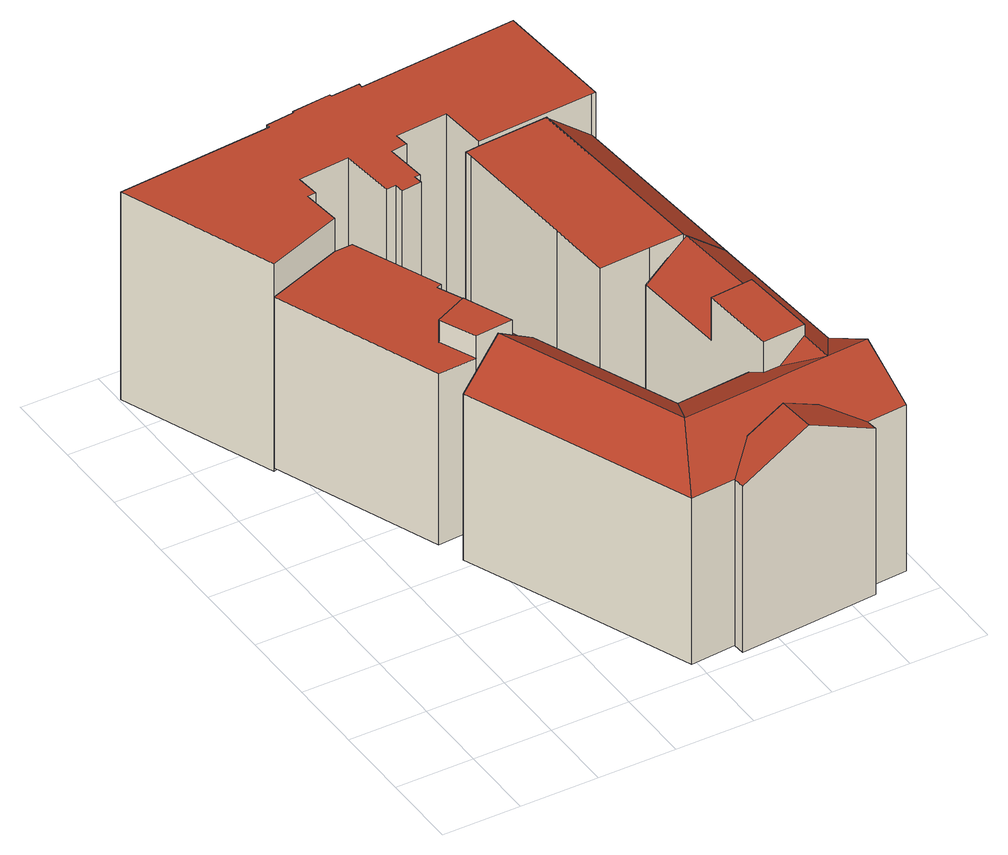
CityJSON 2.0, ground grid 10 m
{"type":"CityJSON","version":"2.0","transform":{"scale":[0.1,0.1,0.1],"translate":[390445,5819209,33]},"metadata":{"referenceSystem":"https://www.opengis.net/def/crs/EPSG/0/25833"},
"CityObjects":{
"building1":{"type":"Building","attributes":{"function":"1119","roofType":"1000","measuredHeight":26.49},"address":[{"locality":"Berlin","thoroughfareNumber":"18","thoroughfareName":"Mauerstr."}],"geometry":[{"type":"MultiSurface","lod":"2","boundaries":[[[0,1,2,3]],[[4,5,6,7,8,9,10,11,12,13,14,15,16,17]],[[10,9,18,19]],[[0,3,20,21]],[[3,2,22,20]],[[11,10,19,23]],[[7,6,24,25]],[[16,15,26,27]],[[12,11,23,28]],[[5,4,29,30]],[[1,0,21,31]],[[8,7,25,32]],[[9,8,32,18]],[[2,1,31,22]],[[17,16,27,33]],[[14,13,34,35]],[[15,14,35,26]],[[6,5,30,24]],[[13,12,28,34]],[[4,17,33,29]],[[20,22,31,21]],[[33,27,26,35,34,28,23,19,18,32,25,24,30,29]]],"semantics":{"surfaces":[{"type":"RoofSurface"},{"type":"WallSurface"},{"type":"GroundSurface"}],"values":[0,0,1,1,1,1,1,1,1,1,1,1,1,1,1,1,1,1,1,1,2,2]}}]},
"building2":{"type":"Building","attributes":{"function":"1411","roofType":"1130","measuredHeight":29},"address":[{"locality":"Berlin","thoroughfareNumber":"11","thoroughfareName":"Glinkastr."},{"locality":"Berlin","thoroughfareNumber":"17","thoroughfareName":"Mauerstr."},{"locality":"Berlin","thoroughfareNumber":"63","thoroughfareName":"Mohrenstr."}],"geometry":[{"type":"MultiSurface","lod":"2","boundaries":[[[36,37,38,39,40,41,42,43,44,45,46,47,48,49,50,51,52,53]],[[54,42,41,40,39,55,56,57]],[[52,58,59,60,61,53]],[[62,63,64,65,66,67]],[[68,43,42,54]],[[69,70,47,46,71]],[[66,65,72,73,74,75,76,67]],[[47,70,69,77,78,48]],[[49,48,78,77,79,80,81,50]],[[37,36,53,61,60,73,72,82,83,84]],[[85,83,82,64,63,62]],[[59,58,52,51,86,87]],[[88,89,90,91]],[[92,44,43,68]],[[93,71,46,45,44,92]],[[50,81,80,79,94,87,86,51]],[[84,95,96,55,39,38,37]],[[97,76,75]],[[68,98,89,88,93,92]],[[99,97,57,56]],[[83,85,95,84]],[[100,77,69,91,90,89,98,68,54,57,97,101,102]],[[60,59,100,102,101,97,75,74,73]],[[76,97,99,56,55,96,95,85,62,67]],[[72,65,64,82]],[[87,94,100,59]],[[71,93,88,91,69]],[[100,94,79,77]]],"semantics":{"surfaces":[{"type":"GroundSurface"},{"type":"WallSurface"},{"type":"RoofSurface"}],"values":[0,1,1,1,1,1,1,1,1,1,1,1,1,1,1,1,1,2,2,2,2,2,2,2,2,2,2,2]}}]},
"building3":{"type":"Building","attributes":{"function":"1119","roofType":"1130","measuredHeight":28.58},"address":[{"locality":"Berlin","thoroughfareNumber":"1","thoroughfareName":"Taubenstr."},{"locality":"Berlin","thoroughfareNumber":"13","thoroughfareName":"Glinkastr."},{"locality":"Berlin","thoroughfareNumber":"21","thoroughfareName":"Mauerstr."}],"geometry":[{"type":"MultiSurface","lod":"2","boundaries":[[[103,104,105,106,107,108,109,110]],[[111,112,113,114]],[[115,116,117,118,119,120,121,122,123,124,125,126,127,128,129,130,131,132,133,134,135,136,137,138,139,140,141,142,143]],[[144,145,137,136]],[[146,147,130,129]],[[148,149,120,119]],[[150,146,129,128]],[[151,150,128,127]],[[147,152,131,130]],[[153,154,124,123]],[[155,144,136,135]],[[156,157,134,133]],[[152,158,132,131]],[[157,155,135,134]],[[158,156,133,132]],[[159,160,140,139]],[[161,159,139,138]],[[145,161,138,137]],[[162,163,109,108]],[[154,164,125,124]],[[165,166,143,142]],[[167,165,142,141]],[[168,151,127,126]],[[160,167,141,140]],[[166,169,115,143]],[[170,171,107,106]],[[171,162,108,107]],[[172,173,105,104]],[[174,172,104,103]],[[163,175,110,109]],[[173,170,106,105]],[[175,174,103,110]],[[176,177,111,114]],[[178,179,113,112]],[[180,181,117,116]],[[177,178,112,111]],[[179,176,114,113]],[[182,153,123,122]],[[183,182,122,121]],[[184,148,119,118]],[[149,183,121,120]],[[181,184,118,117]],[[169,180,116,115]],[[164,168,126,125]],[[177,176,179,178]],[[166,165,167,160,159,161,145,144,155,157,156,158,152,147,146,150,151,168,164,154,153,182,183,149,148,184,181,180,169]],[[175,163,162,171,170,173,172,174]]],"semantics":{"surfaces":[{"type":"GroundSurface"},{"type":"WallSurface"},{"type":"RoofSurface"}],"values":[0,0,0,1,1,1,1,1,1,1,1,1,1,1,1,1,1,1,1,1,1,1,1,1,1,1,1,1,1,1,1,1,1,1,1,1,1,1,1,1,1,1,1,1,2,2,2]}}]},
"building4":{"type":"Building","attributes":{"function":"1411","roofType":"1000","measuredHeight":7.28},"address":[{"locality":"Berlin","thoroughfareNumber":"11","thoroughfareName":"Glinkastr."}],"geometry":[{"type":"MultiSurface","lod":"2","boundaries":[[[185,186,187,104]],[[188,189,190,191]],[[192,185,104,105]],[[193,188,191,194]],[[195,196,197,198]],[[189,195,198,190]],[[199,200,201,202]],[[203,199,202,204]],[[200,192,105,201]],[[196,203,204,197]],[[186,193,194,187]],[[186,185,192,200,199,203,196,195,189,188,193]],[[194,191,190,198,197,204,202,201,105,104,187]]],"semantics":{"surfaces":[{"type":"WallSurface"},{"type":"RoofSurface"},{"type":"GroundSurface"}],"values":[0,0,0,0,0,0,0,0,0,0,0,1,2]}}]},
"building5":{"type":"Building","attributes":{"function":"1004","roofType":"1000","measuredHeight":2.77},"address":[{"locality":"Berlin","thoroughfareNumber":"11","thoroughfareName":"Glinkastr."}],"geometry":[{"type":"MultiSurface","lod":"2","boundaries":[[[205,206,207,208]],[[209,207,206,210]],[[187,205,208,211]],[[210,206,205,187]],[[211,208,207,209]],[[210,187,211,209]]],"semantics":{"surfaces":[{"type":"RoofSurface"},{"type":"WallSurface"},{"type":"GroundSurface"}],"values":[0,1,1,1,1,2]}}]}
},
"vertices":[
[236,414,280],[193,394,280],[213,348,280],[262,352,280],[276,353,249],[255,405,249],[272,412,249],[257,446,249],[242,479,249],[249,482,249],[202,594,249],[179,593,249],[80,557,249],[163,345,249],[213,348,249],[193,394,249],[236,414,249],[262,352,249],[249,482,12],[202,594,12],[262,352,14],[236,414,14],[213,348,14],[179,593,12],[272,412,12],[257,446,12],[193,394,12],[236,414,12],[80,557,12],[276,353,12],[255,405,12],[193,394,14],[242,479,12],[262,352,12],[163,345,12],[213,348,12],
[457,252,10],[447,375,10],[502,379,10],[554,384,10],[572,161,10],[576,117,10],[581,42,10],[529,38,10],[530,23,10],[432,15,10],[351,9,10],[350,24,10],[292,19,10],[234,163,10],[174,310,10],[292,358,10],[367,174,10],[463,182,10],[581,42,240],[554,384,240],[570,190,240],[576,116,285],[367,174,159],[367,174,240],[463,182,240],[463,182,175],[512,257,284],[512,257,286],[512,257,300],[520,157,300],[520,157,286],[520,157,284],[529,38,240],[350,24,240],[350,24,135],[351,9,240],[465,153,300],[465,153,258],[484,154,258],[486,154,258],[519,157,285],[292,19,240],[292,19,87],[174,310,240],[174,310,148],[174,310,142],[457,252,300],[457,252,240],[447,375,240],[511,257,285],[292,358,125],[292,358,240],[437,65,285],[485,69,261],[472,68,261],[388,61,261],[530,23,240],[441,16,285],[233,334,285],[501,379,285],[502,379,284],[522,112,285],[493,64,257],[551,160,258],[330,97,285],[469,108,285],[433,105,285],
[497,378,12],[452,376,12],[387,372,12],[381,455,12],[369,618,12],[368,628,12],[386,630,12],[477,636,12],[537,640,8],[556,382,8],[497,378,8],[477,636,8],[537,640,7],[386,630,7],[381,691,7],[314,685,7],[316,667,7],[295,664,7],[300,612,7],[293,612,7],[294,600,7],[268,597,7],[267,609,7],[255,608,7],[248,679,7],[182,673,7],[185,643,7],[174,642,7],[179,593,7],[80,557,7],[2,755,7],[202,771,7],[202,776,7],[239,780,7],[239,782,7],[289,787,7],[290,784,7],[327,787,7],[327,781,7],[531,798,7],[542,640,7],[239,780,295],[239,782,295],[185,643,295],[174,642,295],[316,667,295],[295,664,295],[182,673,295],[248,679,295],[179,593,295],[294,600,295],[268,597,295],[202,776,295],[2,755,295],[202,771,295],[80,557,295],[290,784,295],[327,787,295],[289,787,295],[368,628,289],[386,630,289],[267,609,295],[531,798,295],[542,640,295],[327,781,295],[255,608,295],[537,640,295],[381,455,289],[369,618,289],[452,376,289],[387,372,289],[497,378,289],[477,636,289],[477,637,288],[537,640,238],[556,382,238],[497,378,288],[386,630,295],[381,691,295],[293,612,295],[300,612,295],[314,685,295],
[452,376,84],[457,272,84],[457,272,12],[381,235,84],[376,208,84],[376,208,12],[381,235,12],[387,372,84],[387,271,84],[387,271,12],[357,200,84],[295,354,84],[295,354,12],[357,200,12],[318,354,84],[318,363,84],[318,363,12],[318,354,12],[304,355,84],[304,355,12],
[457,272,39],[387,269,39],[389,234,39],[459,237,39],[389,234,12],[387,269,12],[459,237,12]
]}
